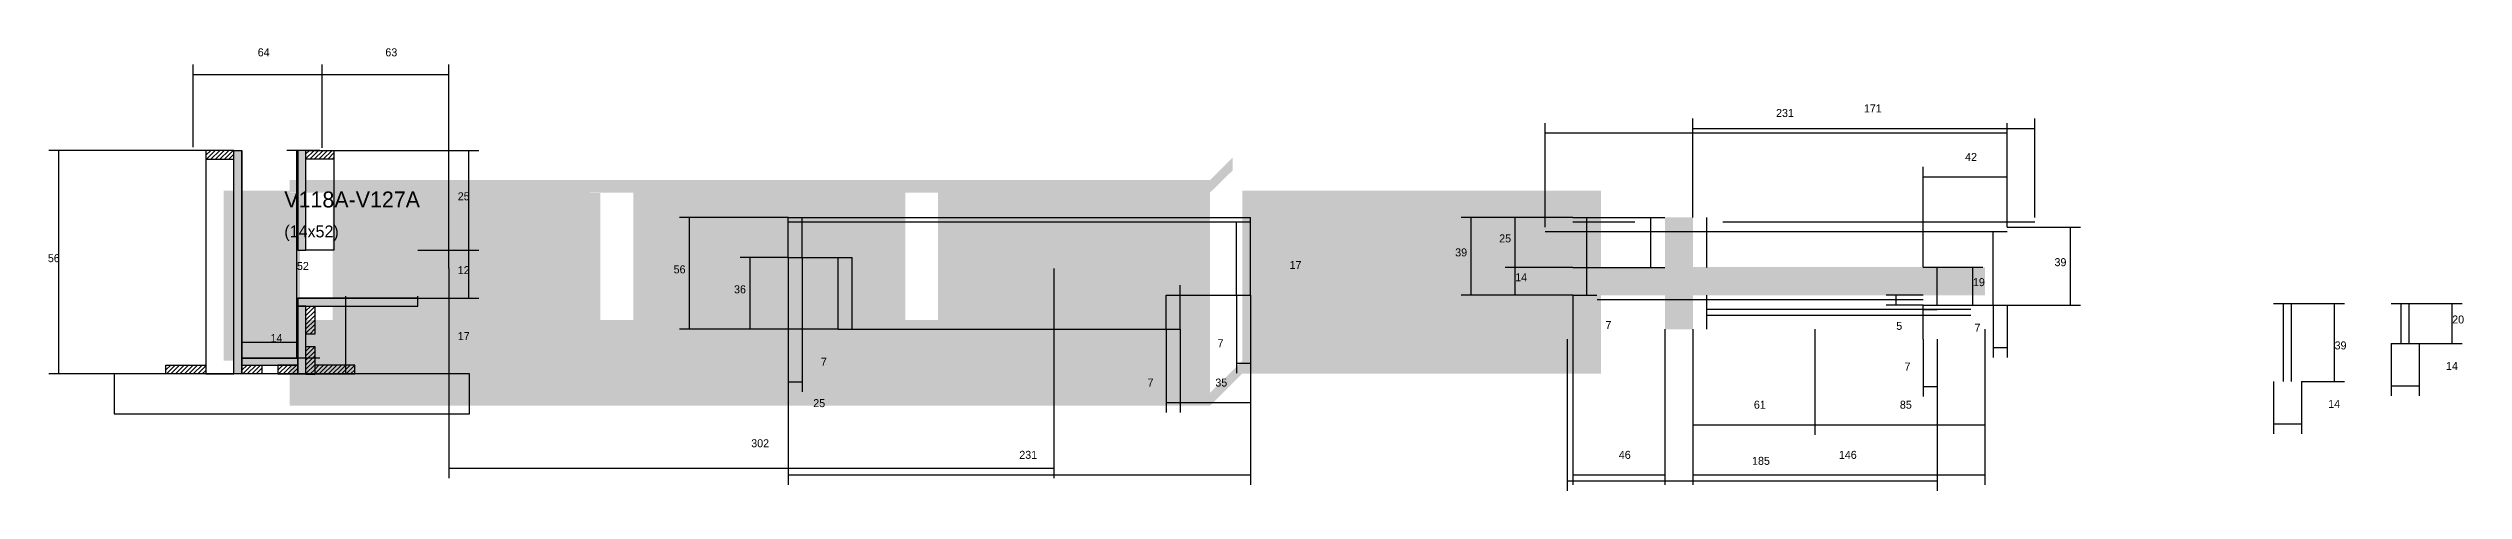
# Model space of a CAD drawing. Header units: metres. Extents: x -65046 to 21926, y -45195 to 1016.
# Drawn here: x 11082 to 12289, y -41937 to -41715 of the extents above; entities that cross this region are included whole.
import ezdxf

# ---------------------------------------------------------------- set-up
doc = ezdxf.new("R2010")
doc.units = ezdxf.units.M
for name, color, linetype in [('COTA', 241, 'Continuous'), ('Hachura', 253, 'Continuous'), ('Madeira', 126, 'Continuous'), ('Painéis', 200, 'Continuous'), ('SARR_2.2x7', 40, 'Continuous'), ('SARR_EDITAR', 141, 'Continuous'), ('Texto Seção', 7, 'Continuous')]:
    doc.layers.add(name, color=color, linetype=linetype)

msp = doc.modelspace()

# ---------------------------------------------------------------- hatches: boundary and pattern name
at = {"layer": 'COTA'}
h = msp.add_hatch(dxfattribs=at)
h.set_pattern_fill('AR-CONC', scale=0.03)
h.paths.add_polyline_path([(11904.1, -41825), (11904.1, -41800), (11890.1, -41800), (11890.1, -41825), (11844.1, -41825), (11844.1, -41839), (11890.1, -41839), (11890.1, -41856), (11904.1, -41856), (11904.1, -41839), (12050.1, -41839), (12050.1, -41825)])
h = msp.add_hatch(dxfattribs=at)
h.set_pattern_fill('AR-CONC', scale=0.03)
h.paths.add_polyline_path([(12019.2, -41824.9), (11841.2, -41824.9), (11841.2, -41838.9), (12019.2, -41838.9)])
at = {"layer": 'Hachura'}
h = msp.add_hatch(dxfattribs=at)
h.set_pattern_fill('ANSI31', scale=0.5)
h.paths.add_polyline_path([(11174.8, -41770.8), (11174.8, -41766.4), (11174.8, -41766.4), (11160.8, -41766.4), (11160.8, -41766.4), (11160.8, -41770.8), (11160.8, -41770.8), (11174.8, -41770.8)])
h = msp.add_hatch(color=8, dxfattribs=at)
h.dxf.hatch_style = 1
h.paths.add_polyline_path([(11178.8, -41766.4), (11174.8, -41766.4), (11174.8, -41766.4), (11174.8, -41878.4), (11174.8, -41878.4), (11178.8, -41878.4), (11178.8, -41878.4), (11178.8, -41766.4)])
h = msp.add_hatch(color=8, dxfattribs=at)
h.dxf.hatch_style = 1
h.paths.add_polyline_path([(11210.8, -41766.4), (11206.8, -41766.4), (11206.8, -41816.4), (11210.8, -41816.4)])
h = msp.add_hatch(dxfattribs=at)
h.set_pattern_fill('ANSI31', scale=0.5)
h.paths.add_polyline_path([(11210.8, -41770.8), (11210.8, -41766.4), (11210.8, -41766.4), (11224.8, -41766.4), (11224.8, -41766.4), (11224.8, -41770.8), (11224.8, -41770.8), (11210.8, -41770.8)])
h = msp.add_hatch(color=8, dxfattribs=at)
h.dxf.hatch_style = 1
h.paths.add_polyline_path([(11674.1, -41776.4), (11674.1, -41770), (11662.7, -41781.3), (11662.7, -41787.6)])
h = msp.add_hatch(color=8, dxfattribs=at)
h.dxf.hatch_style = 1
h.paths.add_polyline_path([(11202.6, -41787.6), (11202.6, -41787.6), (11202.6, -41786.6), (11169.7, -41786.6), (11169.7, -41871.8), (11202.6, -41871.8)])
h = msp.add_hatch(color=8, dxfattribs=at)
h.dxf.hatch_style = 1
h.paths.add_polyline_path([(11202.5, -41851.3), (11207.9, -41851.3), (11207.9, -41851.3), (11207.9, -41787.7), (11207.9, -41787.7), (11202.5, -41787.7), (11202.5, -41787.7), (11202.5, -41851.3)])
h = msp.add_hatch(color=8, dxfattribs=at)
h.dxf.hatch_style = 1
h.paths.add_polyline_path([(11662.7, -41781.3), (11202.6, -41781.3), (11202.6, -41787.6), (11662.7, -41787.6)])
h = msp.add_hatch(color=8, dxfattribs=at)
h.dxf.hatch_style = 1
h.paths.add_polyline_path([(11224.2, -41851.3), (11352.8, -41851.3), (11352.8, -41851.3), (11352.8, -41787.6), (11352.8, -41787.6), (11224.2, -41787.6), (11224.2, -41787.6), (11224.2, -41851.3)])
h = msp.add_hatch(color=8, dxfattribs=at)
h.dxf.hatch_style = 1
h.paths.add_polyline_path([(11352.7, -41851.3), (11358, -41851.3), (11358, -41851.3), (11358, -41787.7), (11358, -41787.7), (11352.7, -41787.7), (11352.7, -41787.7), (11352.7, -41851.3)])
h = msp.add_hatch(color=8, dxfattribs=at)
h.dxf.hatch_style = 1
h.paths.add_polyline_path([(11374.4, -41851.3), (11505.1, -41851.3), (11505.1, -41851.3), (11505.1, -41787.6), (11505.1, -41787.6), (11374.4, -41787.6), (11374.4, -41787.6), (11374.4, -41851.3)])
h = msp.add_hatch(color=8, dxfattribs=at)
h.dxf.hatch_style = 1
h.paths.add_polyline_path([(11505.1, -41851.3), (11510.4, -41851.3), (11510.4, -41851.3), (11510.4, -41787.6), (11510.4, -41787.6), (11505.1, -41787.6), (11505.1, -41787.6), (11505.1, -41851.3)])
h = msp.add_hatch(color=8, dxfattribs=at)
h.dxf.hatch_style = 1
h.paths.add_polyline_path([(11526.7, -41851.3), (11657.4, -41851.3), (11657.4, -41851.3), (11657.4, -41787.6), (11657.4, -41787.6), (11526.7, -41787.6), (11526.7, -41787.6), (11526.7, -41851.3)])
h = msp.add_hatch(color=8, dxfattribs=at)
h.dxf.hatch_style = 1
h.paths.add_polyline_path([(11657.4, -41851.3), (11662.7, -41851.3), (11662.7, -41851.3), (11662.7, -41787.6), (11662.7, -41787.6), (11657.4, -41787.6), (11657.4, -41787.6), (11657.4, -41851.3)])
h = msp.add_hatch(color=8, dxfattribs=at)
h.dxf.hatch_style = 1
h.paths.add_polyline_path([(11678.9, -41786.6), (11678.9, -41878.2), (11858.2, -41878.2), (11858.2, -41786.6)])
h = msp.add_hatch(color=8, dxfattribs=at)
h.dxf.hatch_style = 1
h.paths.add_polyline_path([(11266.8, -41844.4), (11266.8, -41840.4), (11266.8, -41840.4), (11206.8, -41840.4), (11206.8, -41840.4), (11206.8, -41844.4), (11206.8, -41844.4), (11266.8, -41844.4)])
h = msp.add_hatch(color=8, dxfattribs=at)
h.dxf.hatch_style = 1
h.paths.add_polyline_path([(11210.8, -41844.4), (11206.8, -41844.4), (11206.8, -41870.4), (11206.8, -41878.4), (11210.8, -41878.4)])
h = msp.add_hatch(dxfattribs=at)
h.set_pattern_fill('ANSI31', scale=0.5)
h.paths.add_polyline_path([(11215.2, -41858.4), (11210.8, -41858.4), (11210.8, -41858.4), (11210.8, -41844.4), (11210.8, -41844.4), (11215.2, -41844.4), (11215.2, -41844.4), (11215.2, -41858.4)])
h = msp.add_hatch(color=8, dxfattribs=at)
h.dxf.hatch_style = 1
h.paths.add_polyline_path([(11662.7, -41851.3), (11202.6, -41851.3), (11202.6, -41887.9), (11202.6, -41894.3), (11662.7, -41894.3)])
h = msp.add_hatch(color=8, dxfattribs=at)
h.dxf.hatch_style = 1
h.paths.add_polyline_path([(11206.8, -41874), (11206.8, -41870.4), (11206.8, -41870.4), (11178.8, -41870.4), (11178.8, -41870.4), (11178.8, -41874), (11178.8, -41874), (11206.8, -41874)])
h = msp.add_hatch(dxfattribs=at)
h.set_pattern_fill('ANSI31', scale=0.5)
h.paths.add_polyline_path([(11215.2, -41878.7), (11210.8, -41878.7), (11210.8, -41878.7), (11210.8, -41864.7), (11210.8, -41864.7), (11215.2, -41864.7), (11215.2, -41864.7), (11215.2, -41878.7)])
h = msp.add_hatch(color=8, dxfattribs=at)
h.dxf.hatch_style = 1
h.paths.add_polyline_path([(11662.7, -41887.9), (11662.7, -41894.3), (11678.9, -41878.2), (11678.9, -41871.8)])
h = msp.add_hatch(dxfattribs=at)
h.set_pattern_fill('ANSI31', scale=0.5)
h.paths.add_polyline_path([(11140.8, -41878.4), (11140.8, -41874), (11140.8, -41874), (11160.8, -41874), (11160.8, -41874), (11160.8, -41878.4), (11160.8, -41878.4), (11140.8, -41878.4)])
h = msp.add_hatch(dxfattribs=at)
h.set_pattern_fill('ANSI31', scale=0.5)
h.paths.add_polyline_path([(11178.8, -41878.4), (11178.8, -41874), (11178.8, -41874), (11188.8, -41874), (11188.8, -41874), (11188.8, -41878.4), (11188.8, -41878.4), (11178.8, -41878.4)])
h = msp.add_hatch(dxfattribs=at)
h.set_pattern_fill('ANSI31', scale=0.5)
h.paths.add_polyline_path([(11206.8, -41878.4), (11206.8, -41874), (11206.8, -41874), (11196.8, -41874), (11196.8, -41874), (11196.8, -41878.4), (11196.8, -41878.4), (11206.8, -41878.4)])
h = msp.add_hatch(dxfattribs=at)
h.set_pattern_fill('ANSI31', scale=0.5)
h.paths.add_polyline_path([(11235.2, -41878.4), (11235.2, -41874), (11235.2, -41874), (11215.2, -41874), (11215.2, -41874), (11215.2, -41878.4), (11215.2, -41878.4), (11235.2, -41878.4)])

# ---------------------------------------------------------------- linework, layer by layer
at = {"layer": 'COTA'}
for p, q in [((11154.4, -41764.8), (11154.4, -41723.4)), ((11154.4, -41728.4), (11218.9, -41728.4)), ((11218.9, -41765.2), (11218.9, -41723.4)), ((11218.9, -41765.2), (11218.9, -41723.4)), ((11218.9, -41728.4), (11282.2, -41728.4)), ((11282.2, -41825.6), (11282.2, -41723.4)), ((11830.2, -41804.9), (11830.2, -41752.7)), ((11904.1, -41800), (11904.1, -41750.4)), ((12061.2, -41804.9), (12061.2, -41752.7)), ((12075.1, -41800), (12075.1, -41750.4)), ((11830.2, -41757.7), (12061.2, -41757.7)), ((11904.1, -41755.4), (12075.1, -41755.4)), ((11160.8, -41766.4), (11082.3, -41766.4)), ((11087.3, -41878.4), (11087.3, -41766.4)), ((11217.8, -41766.4), (11201.3, -41766.4)), ((11206.3, -41870.4), (11206.3, -41766.4)), ((11224.8, -41766.4), (11297.2, -41766.4)), ((11292.2, -41816.4), (11292.2, -41766.4)), ((12019.2, -41824.9), (12019.2, -41774.7)), ((12061.2, -41804.9), (12061.2, -41774.7)), ((12019.2, -41779.7), (12061.2, -41779.7)), ((11451.9, -41800), (11397.6, -41800)), ((11402.6, -41856), (11402.6, -41800)), ((11844.1, -41800), (11788.3, -41800)), ((11793.3, -41839), (11793.3, -41800)), ((11844.1, -41800), (11810.3, -41800)), ((11815.3, -41825), (11815.3, -41800)), ((12061.2, -41804.9), (12097.9, -41804.9)), ((12092.9, -41843.9), (12092.9, -41804.9)), ((11266.8, -41816.4), (11297.2, -41816.4)), ((11266.8, -41816.4), (11297.2, -41816.4)), ((11292.2, -41840.4), (11292.2, -41816.4)), ((11451.9, -41820), (11427.8, -41820)), ((11432.8, -41856), (11432.8, -41820)), ((11451.9, -41820), (11451.9, -41933.9)), ((11451.9, -41820), (11451.9, -41887.3)), ((11451.9, -41820), (11481.9, -41820)), ((11458.9, -41820), (11458.9, -41887.3)), ((11476.9, -41856), (11476.9, -41820)), ((11844.1, -41825), (11810.3, -41825)), ((11844.1, -41825), (11810.3, -41825)), ((11815.3, -41839), (11815.3, -41825)), ((11851.1, -41839), (11851.1, -41825)), ((11851.1, -41825), (11856.1, -41825)), ((12019.2, -41824.9), (12049.1, -41824.9)), ((12044.1, -41843.9), (12044.1, -41824.9)), ((11282.2, -41825.6), (11282.2, -41930.5)), ((11584.6, -41825.6), (11584.6, -41930.5)), ((11647.9, -41856), (11647.9, -41834)), ((11682.9, -41839), (11682.9, -41834)), ((11230.8, -41878.4), (11230.8, -41839.4)), ((11230.8, -41844.4), (11266.8, -41844.4)), ((11266.8, -41844.4), (11266.8, -41839.4)), ((11266.8, -41840.4), (11297.2, -41840.4)), ((11647.9, -41839), (11682.9, -41839)), ((11675.9, -41839), (11675.9, -41878)), ((11682.9, -41839), (11682.9, -41933.9)), ((11682.9, -41839), (11682.9, -41878)), ((11682.9, -41839), (11682.9, -41897.7)), ((11844.1, -41839), (11788.3, -41839)), ((11844.1, -41839), (11810.3, -41839)), ((11844.1, -41839), (11844.1, -41933.9)), ((11844.1, -41839), (11856.1, -41839)), ((12019.2, -41838.9), (12000.8, -41838.9)), ((12019.2, -41843.9), (12000.8, -41843.9)), ((12005.8, -41843.9), (12005.8, -41838.9)), ((12026.2, -41843.9), (12049.1, -41843.9)), ((12054.2, -41843.9), (12054.2, -41870.2)), ((12061.2, -41843.9), (12097.9, -41843.9)), ((12061.2, -41843.9), (12061.2, -41870.2)), ((12208.3, -41843.1), (12229.9, -41843.1)), ((12224.9, -41882.1), (12224.9, -41843.1)), ((12267.2, -41843.1), (12288.7, -41843.1)), ((12283.7, -41863.1), (12283.7, -41843.1)), ((11178.8, -41878.4), (11178.8, -41857.4)), ((11206.8, -41878.4), (11206.8, -41857.4)), ((11476.9, -41856), (11397.6, -41856)), ((11476.9, -41856), (11427.8, -41856)), ((11476.9, -41856), (11481.9, -41856)), ((11640.9, -41856), (11640.9, -41897.7)), ((11647.9, -41856), (11647.9, -41897.7)), ((11647.9, -41856), (11647.9, -41897.7)), ((11841.2, -41860.9), (11841.2, -41936.9)), ((11890.1, -41856), (11890.1, -41933.9)), ((11904.1, -41856), (11904.1, -41908.8)), ((11904.1, -41856), (11904.1, -41933.9)), ((11965.1, -41856), (11965.1, -41908.8)), ((11965.1, -41856), (11965.1, -41908.8)), ((12019.2, -41860.9), (12019.2, -41889.7)), ((12026.2, -41860.9), (12026.2, -41889.7)), ((12026.2, -41860.9), (12026.2, -41936.9)), ((12050.1, -41856), (12050.1, -41908.8)), ((12050.1, -41856), (12050.1, -41933.9)), ((11178.8, -41862.4), (11206.8, -41862.4)), ((11217.8, -41870.4), (11201.3, -41870.4)), ((11675.9, -41873), (11682.9, -41873)), ((12054.2, -41865.2), (12061.2, -41865.2)), ((12253.2, -41863.1), (12253.2, -41889.4)), ((12267.2, -41863.1), (12288.7, -41863.1)), ((12267.2, -41863.1), (12267.2, -41889.4)), ((11145.2, -41878.4), (11082.3, -41878.4)), ((11451.9, -41882.3), (11458.9, -41882.3)), ((12019.2, -41884.7), (12026.2, -41884.7)), ((12194.3, -41882.1), (12194.3, -41908.4)), ((12208.3, -41882.1), (12229.9, -41882.1)), ((12208.3, -41882.1), (12208.3, -41908.4)), ((12253.2, -41884.4), (12267.2, -41884.4)), ((11640.9, -41892.7), (11647.9, -41892.7)), ((11647.9, -41892.7), (11682.9, -41892.7)), ((11904.1, -41903.8), (11965.1, -41903.8)), ((11965.1, -41903.8), (12050.1, -41903.8)), ((12194.3, -41903.4), (12208.3, -41903.4)), ((11282.2, -41925.5), (11584.6, -41925.5)), ((11451.9, -41928.9), (11682.9, -41928.9)), ((11841.2, -41931.9), (12026.2, -41931.9)), ((11844.1, -41928.9), (11890.1, -41928.9)), ((11904.1, -41928.9), (12050.1, -41928.9))]:
    msp.add_line(p, q, dxfattribs=at)
at = {"layer": 'Madeira'}
for points in [[(11174.8, -41770.8), (11174.8, -41766.4), (11160.8, -41766.4), (11160.8, -41770.8)], [(11174.8, -41766.4), (11160.8, -41766.4), (11160.8, -41878.4), (11174.8, -41878.4)], [(11210.8, -41770.8), (11210.8, -41766.4), (11224.8, -41766.4), (11224.8, -41770.8)], [(11210.8, -41766.4), (11224.8, -41766.4), (11224.8, -41816.4), (11210.8, -41816.4)], [(11215.2, -41858.4), (11210.8, -41858.4), (11210.8, -41844.4), (11215.2, -41844.4)], [(11215.2, -41878.7), (11210.8, -41878.7), (11210.8, -41864.7), (11215.2, -41864.7)], [(11114.9, -41898.4), (11292.5, -41898.4), (11292.5, -41878.4), (11114.9, -41878.4)], [(11140.8, -41878.4), (11140.8, -41874), (11160.8, -41874), (11160.8, -41878.4)], [(11178.8, -41878.4), (11178.8, -41874), (11188.8, -41874), (11188.8, -41878.4)], [(11206.8, -41878.4), (11206.8, -41874), (11196.8, -41874), (11196.8, -41878.4)], [(11235.2, -41878.4), (11235.2, -41874), (11215.2, -41874), (11215.2, -41878.4)]]:
    msp.add_lwpolyline(points, close=True, dxfattribs=at)
at = {"layer": 'Painéis'}
for p, q in [((11178.8, -41878.4), (11178.8, -41766.4)), ((11206.8, -41816.4), (11206.8, -41766.4)), ((11451.9, -41800), (11682.9, -41800)), ((11451.9, -41820), (11451.9, -41800)), ((11682.9, -41839), (11682.9, -41800)), ((11844.1, -41800), (11890.1, -41800)), ((11451.9, -41820), (11476.9, -41820)), ((11476.9, -41856), (11476.9, -41820)), ((11844.1, -41825), (11890.1, -41825)), ((11206.8, -41840.4), (11266.8, -41840.4)), ((11206.8, -41844.4), (11206.8, -41840.4)), ((11206.8, -41878.4), (11206.8, -41844.4)), ((11266.8, -41844.4), (11266.8, -41840.4)), ((11647.9, -41839), (11682.9, -41839)), ((11647.9, -41856), (11647.9, -41839)), ((12019.2, -41843.9), (12061.2, -41843.9)), ((12194.3, -41843.1), (12208.3, -41843.1)), ((12253.2, -41843.1), (12267.2, -41843.1)), ((11476.9, -41856), (11647.9, -41856)), ((11178.8, -41870.4), (11206.8, -41870.4)), ((11178.8, -41874), (11178.8, -41870.4)), ((11206.8, -41874), (11206.8, -41870.4)), ((12253.2, -41863.1), (12267.2, -41863.1))]:
    msp.add_line(p, q, dxfattribs=at)
for points in [[(11174.8, -41766.4), (11178.8, -41766.4), (11178.8, -41878.4), (11174.8, -41878.4)], [(11210.8, -41766.4), (11206.8, -41766.4), (11206.8, -41816.4), (11210.8, -41816.4)], [(11266.8, -41844.4), (11266.8, -41840.4), (11206.8, -41840.4), (11206.8, -41844.4)], [(11210.8, -41844.4), (11206.8, -41844.4), (11206.8, -41878.4), (11210.8, -41878.4)], [(11206.8, -41874), (11206.8, -41870.4), (11178.8, -41870.4), (11178.8, -41874)]]:
    msp.add_lwpolyline(points, close=True, dxfattribs=at)
at = {"layer": 'SARR_2.2x7'}
for p, q in [((11458.9, -41820), (11458.9, -41800)), ((11851.1, -41825), (11851.1, -41800)), ((11883.1, -41825), (11883.1, -41800)), ((11911.1, -41825), (11911.1, -41800)), ((11451.9, -41802.2), (11682.9, -41802.2)), ((11675.9, -41839), (11675.9, -41802.2)), ((11830.2, -41807.1), (12061.2, -41807.1)), ((11844.1, -41802.2), (11875.1, -41802.2)), ((11919.1, -41802.2), (12075.1, -41802.2)), ((12054.2, -41843.9), (12054.2, -41807.1)), ((11476.9, -41820), (11483.9, -41820)), ((11483.9, -41856), (11483.9, -41820)), ((12019.2, -41824.9), (12026.2, -41824.9)), ((12026.2, -41843.9), (12026.2, -41824.9)), ((11640.9, -41856), (11640.9, -41839)), ((11640.9, -41839), (11647.9, -41839)), ((11856.2, -41841.1), (12019.2, -41841.1)), ((11911.1, -41856), (11911.1, -41839)), ((11911.1, -41846), (11965.1, -41846)), ((11911.1, -41849), (11965.1, -41849)), ((11965.1, -41846), (12043.1, -41846)), ((11965.1, -41849), (12043.1, -41849)), ((12019.2, -41860.9), (12019.2, -41843.9)), ((12019.2, -41846.1), (12026.2, -41846.1))]:
    msp.add_line(p, q, dxfattribs=at)
at = {"layer": 'SARR_EDITAR'}
for p, q in [((12199.3, -41882.1), (12199.3, -41843.1)), ((12203.3, -41882.1), (12203.3, -41843.1)), ((12258.2, -41863.1), (12258.2, -41843.1)), ((12262.2, -41863.1), (12262.2, -41843.1))]:
    msp.add_line(p, q, dxfattribs=at)

# ---------------------------------------------------------------- texts
at = {"layer": 'COTA'}
for s, p in [('64', (11186.7, -41719.3)), ('63', (11250.5, -41719.3)), ('231', (11945.7, -41749.7)), ('171', (11989.6, -41747.4)), ('42', (12040.2, -41771.7)), ('25', (11286.7, -41791.4)), ('25', (11807.3, -41812.5)), ('56', (11081.8, -41822.4)), ('52', (11206.3, -41826.3)), ('12', (11286.7, -41828.4)), ('56', (11394.6, -41828)), ('17', (11702.5, -41825.8)), ('39', (11785.3, -41819.5)), ('39', (12084.9, -41824.4)), ('36', (11424.8, -41838)), ('14', (11815.3, -41832)), ('19', (12044.1, -41834.4)), ('20', (12283.7, -41853.1)), ('14', (11193.1, -41862.4)), ('17', (11286.7, -41861.4)), ('7', (11666.5, -41865)), ('7', (11860.4, -41855.9)), ('5', (12005.8, -41856.3)), ('7', (12044.9, -41857.2)), ('7', (11468.2, -41874.3)), ('7', (12009.9, -41876.7)), ('39', (12224.9, -41866.1)), ('14', (12280.6, -41876.4)), ('7', (11631.5, -41884.7)), ('35', (11665.4, -41884.7)), ('25', (11464.4, -41895)), ('61', (11934.6, -41895.8)), ('85', (12007.6, -41895.8)), ('14', (12221.7, -41895.4)), ('302', (11433.4, -41915.1)), ('231', (11567.4, -41920.9)), ('46', (11867.1, -41920.9)), ('185', (11933.7, -41923.9)), ('146', (11977.1, -41920.9))]:
    msp.add_text(s, height=4, dxfattribs=at).set_placement(p)
at = {"layer": 'Texto Seção'}
for s, height, p in [('V118A-V127A', 8, (11200, -41795)), ('(14x52)', 6, (11200, -41810))]:
    msp.add_text(s, height=height, dxfattribs=at).set_placement(p)

doc.saveas('drawing.dxf')
